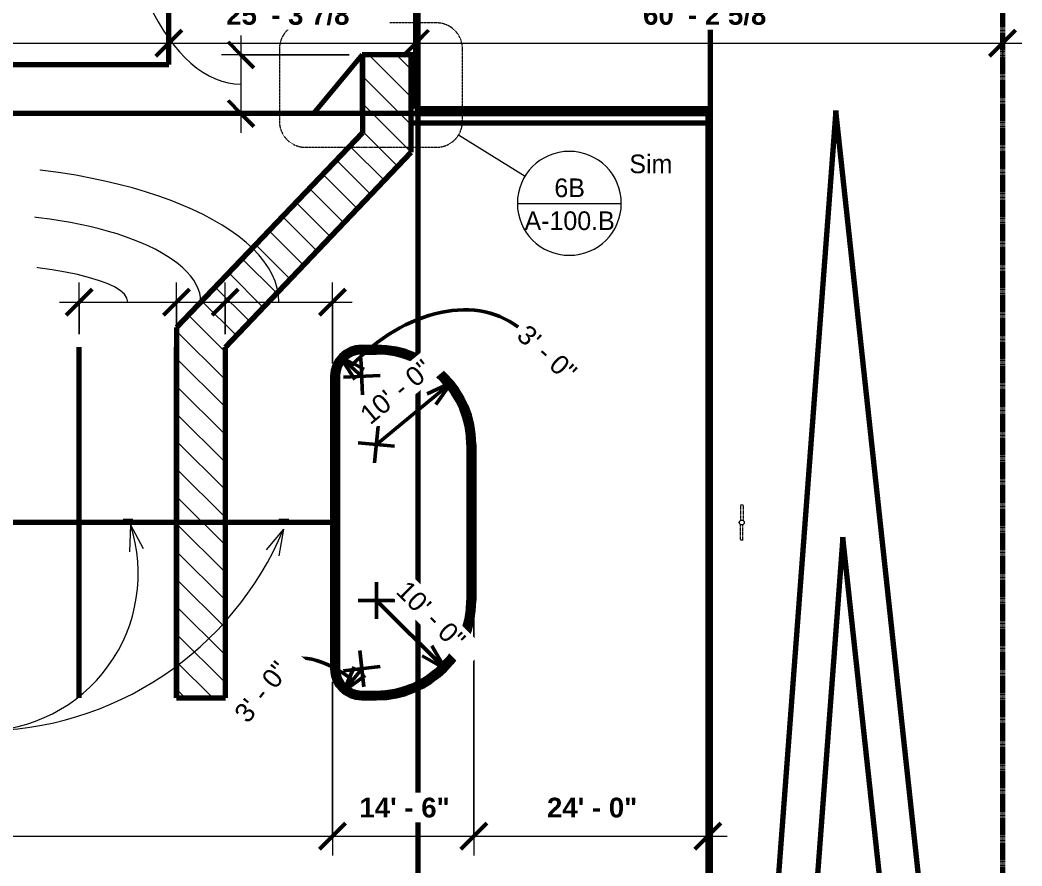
# Model space of a CAD drawing. Header units: inches. Extents: x 20001 to 27263, y -26025 to -18997.
# Drawn here: x 25798 to 27032, y -23879 to -22837 of the extents above; entities that cross this region are included whole.
import ezdxf

# ---------------------------------------------------------------- set-up
doc = ezdxf.new("R2010")
doc.units = ezdxf.units.IN
doc.header["$MEASUREMENT"] = 0
for name, pattern in [('Center 1_4_', [0.53125, 0.25, -0.09375, 0.09375, -0.09375]), ('Dash', [0.25, 0.125, -0.125]), ('Dash Dot 3_16_', [0.3125, 0.1875, -0.0625, 0, -0.0625]), ('Hidden', [0.28125, 0.1875, -0.09375])]:
    doc.linetypes.add(name, pattern=pattern)
for name, color, linetype, lineweight in [('A-ANNO-DIMS', 211, 'Continuous', 9), ('A-ANNO-DIMS-256', 211, 'Continuous', 9), ('A-ANNO-SYMB', 150, 'Continuous', 9), ('A-DETL', 90, 'Continuous', 70), ('A-DETL-GENF', 92, 'Continuous', 13), ('A-PROP-SBCK', 71, 'Hidden', 70), ('A-SITE-ROAD', 130, 'Continuous', 70), ('A-SITE-SWLK', 140, 'Continuous', 70), ('BMP', 80, 'Continuous', 70), ('C-TOPO', 7, 'Continuous', 13), ('Conc', 7, 'Continuous', 70), ('E-LITE-EQPM', 33, 'Continuous', 13), ('E-LITE-EQPM-HDLN', 30, 'Dash', 9), ('EOP-PR', 4, 'Continuous', 70), ('G-ANNO-TEXT', 231, 'Continuous', 9), ('PAINT', 190, 'Continuous', 70), ('PROP', 3, 'Center 1_4_', 70)]:
    doc.layers.add(name, color=color, linetype=linetype, lineweight=lineweight)
doc.styles.add('Arial_2', font='arial.ttf', dxfattribs={"height": 23.60479})
doc.styles.add('Arial_B', font='arialbd.ttf', dxfattribs={"height": 24.354149})
doc.styles.add('Century Gothic', font='GOTHIC.TTF', dxfattribs={"height": 22.993789})
doc.dimstyles.new('Arrow_-_3_32__Arial', dxfattribs={"dimscale": 12, "dimtxt": 24, "dimasz": 2.666667, "dimexe": 2, "dimexo": 0, "dimgap": 1.333333, "dimtad": 1, "dimjust": 3, "dimdec": 3, "dimrnd": 0.125, "dimzin": 1, "dimdsep": 46, "dimlunit": 4, "dimtxsty": 'Arial_2', "dimblk1": 'OPEN30', "dimblk2": 'OPEN30', "dimsah": 1, "dimcen": 0.09, "dimazin": 0, "dimtfac": 1, "dimtdec": 4, "dimtix": 1, "dimtmove": 0, "dimatfit": 2, "dimfxl": 1, "dimtvp": 1, "dimtfill": 1, "dimfrac": 2, "dimtolj": 1, "dimtzin": 0, "dimlwd": 50, "dimlwe": 50, "dimarcsym": 2})
doc.dimstyles.new('Arrow_-_3_32__Arial_1', dxfattribs={"dimscale": 12, "dimtxt": 24, "dimasz": 2.666667, "dimexe": 2, "dimexo": 0, "dimgap": 1.333333, "dimtad": 1, "dimjust": 3, "dimdec": 3, "dimrnd": 0.125, "dimzin": 1, "dimdsep": 46, "dimlunit": 4, "dimtxsty": 'Arial_2', "dimblk1": 'OPEN30', "dimblk2": 'OPEN30', "dimsah": 1, "dimcen": 0.09, "dimazin": 0, "dimtfac": 1, "dimtdec": 4, "dimtix": 1, "dimtmove": 0, "dimatfit": 2, "dimfxl": 1, "dimtvp": 1, "dimtfill": 1, "dimfrac": 2, "dimtolj": 1, "dimtzin": 0, "dimlwd": 50, "dimlwe": 50, "dimarcsym": 2})
doc.dimstyles.new('OD_Dimension', dxfattribs={"dimscale": 12, "dimtxt": 24, "dimasz": 2.666667, "dimexe": 2, "dimexo": 1.333333, "dimgap": 1.333333, "dimtad": 1, "dimdec": 3, "dimrnd": 0.125, "dimzin": 1, "dimdsep": 46, "dimlunit": 4, "dimtxsty": 'Arial_B', "dimblk1": 'OBLIQUE', "dimblk2": 'OBLIQUE', "dimsah": 1, "dimcen": 0.09, "dimdle": 2, "dimazin": 0, "dimtfac": 1, "dimtdec": 4, "dimtix": 1, "dimtmove": 1, "dimatfit": 3, "dimfxl": 1, "dimtvp": 1, "dimtfill": 1, "dimfrac": 2, "dimtolj": 1, "dimtzin": 0, "dimlwd": 13, "dimlwe": 13, "dimarcsym": 2})
doc.dimstyles.new('OD_Dimension_1', dxfattribs={"dimscale": 12, "dimtxt": 24, "dimasz": 2.666667, "dimexe": 2, "dimexo": 1.333333, "dimgap": 1.333333, "dimtad": 1, "dimdec": 3, "dimrnd": 0.125, "dimzin": 1, "dimdsep": 46, "dimlunit": 4, "dimtxsty": 'Arial_B', "dimblk1": 'OBLIQUE', "dimblk2": 'OBLIQUE', "dimsah": 1, "dimcen": 0.09, "dimdle": 2, "dimazin": 0, "dimtfac": 1, "dimtdec": 4, "dimtix": 1, "dimtmove": 0, "dimatfit": 3, "dimfxl": 1, "dimtvp": 1, "dimtfill": 1, "dimfrac": 2, "dimtolj": 1, "dimtzin": 0, "dimlwd": 13, "dimlwe": 13, "dimarcsym": 2})

# ---------------------------------------------------------------- blocks, each defined once
blk = doc.blocks.new('Lighting-Street_Cooper_Navion-Lumark_4-6-LED-Squares - The Caretaker LED-964008-Site Plan - Phase 1')
at = {"layer": 'E-LITE-EQPM'}
blk.add_line((-1.7, -10.7), (1.6, -10.7), dxfattribs=at)
at = {"layer": 'E-LITE-EQPM', "lineweight": 9}
blk.add_circle((0, -32.4), 3, dxfattribs=at)
at = {"layer": 'E-LITE-EQPM-HDLN'}
for p, q in [((-1.5, -10.7), (-1.5, -29.9)), ((1.5, -10.7), (1.5, -29.9))]:
    blk.add_line(p, q, dxfattribs=at)
blk = doc.blocks.new('DIMBLOCK1-Site Plan - Phase 1')
at = {"layer": 'A-ANNO-DIMS-256', "lineweight": 13}
for p, q in [((25870.5, -23224.1), (25870.5, -23160.6)), ((25990.5, -23224.1), (25990.5, -23160.6)), ((25846.5, -23184.6), (25990.5, -23184.6)), ((25870.5, -23184.6), (25870.5, -23224.1)), ((25990.5, -23184.6), (25990.5, -23224.1))]:
    blk.add_line(p, q, dxfattribs=at)
at = {"layer": 'A-ANNO-DIMS-256', "lineweight": 50}
for p, q in [((25870.5, -23184.6), (25886.5, -23168.6)), ((25990.5, -23184.6), (26006.5, -23168.6)), ((25870.5, -23184.6), (25854.5, -23200.6)), ((25990.5, -23184.6), (25974.5, -23200.6))]:
    blk.add_line(p, q, dxfattribs=at)
at = {"layer": 'A-ANNO-DIMS-256', "lineweight": 13}
blk.add_ellipse((25719, -23184.6), major_axis=(211.5, 0), ratio=0.226981, start_param=0, end_param=1.570796, dxfattribs=at)
at = {"layer": 'A-ANNO-DIMS-256', "color": 0, "lineweight": 13, "insert": (25253.9, -23124.5), "char_height": 24.354, "width": 558.171, "attachment_point": 1, "line_spacing_factor": 0.938532, "style": 'Arial_B', "bg_fill": 3, "box_fill_scale": 1.25, "bg_fill_color": 0, "bg_fill_transparency": 0}
blk.add_mtext('10\' - 0" (ACCESSIBLE STALL)', dxfattribs=at)
blk = doc.blocks.new('_Oblique')
at = {"color": 0, "linetype": 'ByBlock', "lineweight": -2}
blk.add_line((-0.5, -0.5), (0.5, 0.5), dxfattribs=at)
blk = doc.blocks.new('DIMBLOCK2-Site Plan - Phase 1')
at = {"layer": 'A-ANNO-DIMS-256', "lineweight": 13}
for p, q in [((25990.5, -23224.1), (25990.5, -23160.6)), ((26050.5, -23224.1), (26050.5, -23160.6)), ((25990.5, -23184.6), (26050.5, -23184.6)), ((25990.5, -23184.6), (25990.5, -23224.1)), ((26050.5, -23184.6), (26050.5, -23224.1))]:
    blk.add_line(p, q, dxfattribs=at)
at = {"layer": 'A-ANNO-DIMS-256', "lineweight": 50}
for p, q in [((25990.5, -23184.6), (26006.5, -23168.6)), ((26050.5, -23184.6), (26066.5, -23168.6)), ((25990.5, -23184.6), (25974.5, -23200.6)), ((26050.5, -23184.6), (26034.5, -23200.6))]:
    blk.add_line(p, q, dxfattribs=at)
at = {"layer": 'A-ANNO-DIMS-256', "lineweight": 13}
blk.add_ellipse((25736.6, -23184.6), major_axis=(283.9, 0), ratio=0.383149, start_param=0, end_param=1.570796, dxfattribs=at)
at = {"layer": 'A-ANNO-DIMS-256', "color": 0, "lineweight": 13, "insert": (25374, -23063.7), "char_height": 24.354, "width": 435.2, "attachment_point": 1, "line_spacing_factor": 0.938532, "style": 'Arial_B', "bg_fill": 3, "box_fill_scale": 1.25, "bg_fill_color": 0, "bg_fill_transparency": 0}
blk.add_mtext('5\' - 0" (ACCESS AISLE)', dxfattribs=at)
blk = doc.blocks.new('DIMBLOCK3-Site Plan - Phase 1')
at = {"layer": 'A-ANNO-DIMS-256', "lineweight": 13}
for p, q in [((26050.5, -23224.1), (26050.5, -23160.6)), ((26182.5, -23260.1), (26182.5, -23160.6)), ((26050.5, -23184.6), (26206.5, -23184.6)), ((26050.5, -23184.6), (26050.5, -23224.1)), ((26182.5, -23184.6), (26182.5, -23260.1))]:
    blk.add_line(p, q, dxfattribs=at)
at = {"layer": 'A-ANNO-DIMS-256', "lineweight": 50}
for p, q in [((26050.5, -23184.6), (26066.5, -23168.6)), ((26182.5, -23184.6), (26198.5, -23168.6)), ((26050.5, -23184.6), (26034.5, -23200.6)), ((26182.5, -23184.6), (26166.5, -23200.6))]:
    blk.add_line(p, q, dxfattribs=at)
at = {"layer": 'A-ANNO-DIMS-256', "lineweight": 13}
blk.add_ellipse((25707.2, -23184.6), major_axis=(409.3, 0), ratio=0.414213, start_param=0, end_param=1.570796, dxfattribs=at)
at = {"layer": 'A-ANNO-DIMS-256', "color": 0, "lineweight": 13, "insert": (25164.4, -23003), "char_height": 24.354, "width": 651.429, "attachment_point": 1, "line_spacing_factor": 0.938532, "style": 'Arial_B', "bg_fill": 3, "box_fill_scale": 1.25, "bg_fill_color": 0, "bg_fill_transparency": 0}
blk.add_mtext('11\' - 0" (VAN ACCESSIBLE STALL)', dxfattribs=at)
blk = doc.blocks.new('DIMBLOCK14-Site Plan - Phase 1')
at = {"layer": 'A-ANNO-DIMS-256', "lineweight": 13}
for p, q in [((23950.5, -23652.1), (23950.5, -23866.2)), ((23950.5, -23842.2), (23950.5, -23652.1)), ((26182.5, -23652.1), (26182.5, -23866.2)), ((26182.5, -23842.2), (26182.5, -23652.1)), ((23950.5, -23842.2), (26182.5, -23842.2))]:
    blk.add_line(p, q, dxfattribs=at)
at = {"layer": 'A-ANNO-DIMS-256', "lineweight": 50}
for p, q in [((23950.5, -23842.2), (23966.5, -23826.2)), ((26182.5, -23842.2), (26198.5, -23826.2)), ((23950.5, -23842.2), (23934.5, -23858.2)), ((26182.5, -23842.2), (26166.5, -23858.2))]:
    blk.add_line(p, q, dxfattribs=at)
at = {"layer": 'A-ANNO-DIMS-256', "color": 0, "lineweight": 13, "insert": (25003.5, -23795), "char_height": 24.35, "width": 151.314, "attachment_point": 1, "line_spacing_factor": 0.938532, "style": 'Arial_B', "bg_fill": 3, "box_fill_scale": 1.25, "bg_fill_color": 0, "bg_fill_transparency": 0}
blk.add_mtext('186\' - 0"', dxfattribs=at)
blk = doc.blocks.new('DIMBLOCK15-Site Plan - Phase 1')
at = {"layer": 'A-ANNO-DIMS-256', "lineweight": 13}
for p, q in [((26356.5, -23568.1), (26356.5, -23866.2)), ((26356.5, -23842.2), (26356.5, -23568.1)), ((26182.5, -23652.1), (26182.5, -23866.2)), ((26182.5, -23842.2), (26182.5, -23652.1)), ((26182.5, -23842.2), (26356.5, -23842.2))]:
    blk.add_line(p, q, dxfattribs=at)
at = {"layer": 'A-ANNO-DIMS-256', "lineweight": 50}
for p, q in [((26182.5, -23842.2), (26198.5, -23826.2)), ((26356.5, -23842.2), (26372.5, -23826.2)), ((26182.5, -23842.2), (26166.5, -23858.2)), ((26356.5, -23842.2), (26340.5, -23858.2))]:
    blk.add_line(p, q, dxfattribs=at)
at = {"layer": 'A-ANNO-DIMS-256', "color": 0, "lineweight": 13, "insert": (26215.6, -23795), "char_height": 24.35, "width": 129.371, "attachment_point": 1, "line_spacing_factor": 0.938532, "style": 'Arial_B', "bg_fill": 3, "box_fill_scale": 1.25, "bg_fill_color": 0, "bg_fill_transparency": 0}
blk.add_mtext('14\' - 6"', dxfattribs=at)
blk = doc.blocks.new('DIMBLOCK16-Site Plan - Phase 1')
at = {"layer": 'A-ANNO-DIMS-256', "lineweight": 13}
for p, q in [((26356.5, -23568.1), (26356.5, -23866.2)), ((26356.5, -23842.2), (26356.5, -23568.1)), ((26644.5, -23835.5), (26644.5, -23866.2)), ((26644.5, -23842.2), (26644.5, -23835.5)), ((26356.5, -23842.2), (26668.5, -23842.2))]:
    blk.add_line(p, q, dxfattribs=at)
at = {"layer": 'A-ANNO-DIMS-256', "lineweight": 50}
for p, q in [((26356.5, -23842.2), (26372.5, -23826.2)), ((26644.5, -23842.2), (26660.5, -23826.2)), ((26356.5, -23842.2), (26340.5, -23858.2)), ((26644.5, -23842.2), (26628.5, -23858.2))]:
    blk.add_line(p, q, dxfattribs=at)
at = {"layer": 'A-ANNO-DIMS-256', "color": 0, "lineweight": 13, "insert": (26446.6, -23795), "char_height": 24.35, "width": 129.371, "attachment_point": 1, "line_spacing_factor": 0.938532, "style": 'Arial_B', "bg_fill": 3, "box_fill_scale": 1.25, "bg_fill_color": 0, "bg_fill_transparency": 0}
blk.add_mtext('24\' - 0"', dxfattribs=at)
blk = doc.blocks.new('DIMBLOCK23-Site Plan - Phase 1')
at = {"layer": 'A-ANNO-DIMS-256', "lineweight": 50}
for p, q in [((26236.5, -23360.1), (26329, -23283.6)), ((26329, -23283.6), (26298.9, -23297.4)), ((26329, -23283.6), (26309.8, -23310.6)), ((26238.7, -23337.5), (26234.4, -23382.6)), ((26259, -23362.2), (26214, -23357.9))]:
    blk.add_line(p, q, dxfattribs=at)
blk.add_arc((26236.5, -23360.1), 120, 28.1268, 51.0451, dxfattribs=at)
at = {"layer": 'A-ANNO-DIMS-256', "color": 0, "lineweight": 50, "insert": (26213.8, -23318.4), "char_height": 23.6, "width": 122.289, "attachment_point": 1, "rotation": 39.5859, "line_spacing_factor": 0.938532, "style": 'Arial_2', "bg_fill": 3, "box_fill_scale": 1.25, "bg_fill_color": 0, "bg_fill_transparency": 0}
blk.add_mtext('10\' - 0"', dxfattribs=at)
blk = doc.blocks.new('_Open30')
at = {"color": 0, "linetype": 'ByBlock', "lineweight": -2}
for p, q in [((-1, 0.268), (0, 0)), ((0, 0), (-1, -0.268)), ((0, 0), (-1, 0))]:
    blk.add_line(p, q, dxfattribs=at)
blk = doc.blocks.new('DIMBLOCK24-Site Plan - Phase 1')
at = {"layer": 'A-ANNO-DIMS-256', "lineweight": 50}
for p, q in [((26218.5, -23276.1), (26191.9, -23251.8)), ((26191.9, -23251.8), (26221.3, -23267)), ((26191.9, -23251.8), (26209.8, -23279.7)), ((26217.5, -23253.5), (26219.6, -23298.7)), ((26195.9, -23277.1), (26241.1, -23275))]:
    blk.add_line(p, q, dxfattribs=at)
blk.add_arc((26218.5, -23276.1), 36, 99.4262, 175.8205, dxfattribs=at)
blk.add_ellipse((26297.8, -23348.4), major_axis=(117.7, 129), ratio=0.71794, start_param=0, end_param=1.570796, dxfattribs=at)
at = {"layer": 'A-ANNO-DIMS-256', "color": 0, "lineweight": 50, "insert": (26423.6, -23210.5), "char_height": 23.6, "width": 100.578, "attachment_point": 1, "rotation": 317.6234, "line_spacing_factor": 0.938532, "style": 'Arial_2', "bg_fill": 3, "box_fill_scale": 1.25, "bg_fill_color": 0, "bg_fill_transparency": 0}
blk.add_mtext('3\' - 0"', dxfattribs=at)
blk = doc.blocks.new('DIMBLOCK25-Site Plan - Phase 1')
at = {"layer": 'A-ANNO-DIMS-256', "lineweight": 50}
for p, q in [((26236.6, -23574.7), (26236.5, -23529.4)), ((26259.1, -23552), (26213.9, -23552.1)), ((26236.5, -23552.1), (26321.5, -23636.7)), ((26321.5, -23636.7), (26304.9, -23608.1)), ((26321.5, -23636.7), (26292.8, -23620.2))]:
    blk.add_line(p, q, dxfattribs=at)
blk.add_arc((26236.5, -23552.1), 120, 303.6618, 326.5801, dxfattribs=at)
at = {"layer": 'A-ANNO-DIMS-256', "color": 0, "lineweight": 50, "insert": (26275.8, -23525.4), "char_height": 23.6, "width": 122.289, "attachment_point": 1, "rotation": 315.121, "line_spacing_factor": 0.938532, "style": 'Arial_2', "bg_fill": 3, "box_fill_scale": 1.25, "bg_fill_color": 0, "bg_fill_transparency": 0}
blk.add_mtext('10\' - 0"', dxfattribs=at)
blk = doc.blocks.new('DIMBLOCK26-Site Plan - Phase 1')
at = {"layer": 'A-ANNO-DIMS-256', "lineweight": 50}
for p, q in [((26221, -23658.6), (26216, -23613.6)), ((26196, -23638.6), (26241, -23633.6)), ((26196, -23664.2), (26209.3, -23633.8)), ((26218.5, -23636.1), (26196, -23664.2)), ((26196, -23664.2), (26222.7, -23644.5))]:
    blk.add_line(p, q, dxfattribs=at)
blk.add_arc((26218.5, -23636.1), 36, 193.146, 269.5404, dxfattribs=at)
blk.add_ellipse((26182.7, -23680.9), major_axis=(-61.1, 48.9), ratio=0.503407, start_param=4.712389, end_param=6.283185, dxfattribs=at)
at = {"layer": 'A-ANNO-DIMS-256', "color": 0, "lineweight": 50, "insert": (26059.7, -23689.9), "char_height": 23.6, "width": 100.578, "attachment_point": 1, "rotation": 51.3432, "line_spacing_factor": 0.938532, "style": 'Arial_2', "bg_fill": 3, "box_fill_scale": 1.25, "bg_fill_color": 0, "bg_fill_transparency": 0}
blk.add_mtext('3\' - 0"', dxfattribs=at)
blk = doc.blocks.new('Drafting View - Callout Head-19020-Site Plan - Phase 1')
at = {"layer": 'A-ANNO-SYMB'}
blk.add_line((-0.25, 0), (0.25, 0), dxfattribs=at)
for start, end in [(360, 180), (180, 360)]:
    blk.add_arc((0, 0), 0.25, start, end, dxfattribs=at)
blk = doc.blocks.new('DIMBLOCK53-Site Plan - Phase 1')
at = {"layer": 'A-ANNO-DIMS-256', "lineweight": 13}
for p, q in [((26069.8, -22856.1), (26069.8, -22976.1)), ((26202.9, -22880.1), (26045.8, -22880.1)), ((26069.8, -22880.1), (26202.9, -22880.1)), ((26142.9, -22952.1), (26045.8, -22952.1)), ((26069.8, -22952.1), (26142.9, -22952.1))]:
    blk.add_line(p, q, dxfattribs=at)
at = {"layer": 'A-ANNO-DIMS-256', "lineweight": 50}
for p, q in [((26069.8, -22880.1), (26053.8, -22864.1)), ((26069.8, -22880.1), (26085.8, -22896.1)), ((26069.8, -22952.1), (26053.8, -22936.1)), ((26069.8, -22952.1), (26085.8, -22968.1))]:
    blk.add_line(p, q, dxfattribs=at)
at = {"layer": 'A-ANNO-DIMS-256', "lineweight": 13}
blk.add_ellipse((26069.8, -22577.1), major_axis=(0, 339), ratio=0.47483, start_param=1.570796, end_param=3.141593, dxfattribs=at)
at = {"layer": 'A-ANNO-DIMS-256', "color": 0, "lineweight": 13, "insert": (25915.7, -22690), "char_height": 24.354, "width": 378.514, "attachment_point": 1, "rotation": 90, "line_spacing_factor": 0.938532, "style": 'Arial_B', "bg_fill": 3, "box_fill_scale": 1.25, "bg_fill_color": 0, "bg_fill_transparency": 0}
blk.add_mtext('(1:12 RAMP SLOPE)', dxfattribs=at)
at = {"layer": 'A-ANNO-DIMS-256', "color": 0, "lineweight": 13, "insert": (25877.6, -22577.1), "char_height": 24.35, "width": 107.429, "attachment_point": 1, "rotation": 90, "line_spacing_factor": 0.938532, "style": 'Arial_B', "bg_fill": 3, "box_fill_scale": 1.25, "bg_fill_color": 0, "bg_fill_transparency": 0}
blk.add_mtext('6\' - 0"', dxfattribs=at)
blk = doc.blocks.new('DIMBLOCK73-Site Plan - Phase 1')
at = {"layer": 'A-ANNO-DIMS-256', "lineweight": 13}
for p, q in [((25981, -22820.4), (25981, -22889.8)), ((25981, -22865.8), (25981, -22820.4)), ((24244, -22859.1), (24244, -22889.8)), ((24244, -22865.8), (24244, -22859.1)), ((24244, -22865.8), (25981, -22865.8))]:
    blk.add_line(p, q, dxfattribs=at)
at = {"layer": 'A-ANNO-DIMS-256', "lineweight": 50}
for p, q in [((24244, -22865.8), (24260, -22849.8)), ((25981, -22865.8), (25997, -22849.8)), ((24244, -22865.8), (24228, -22881.8)), ((25981, -22865.8), (25965, -22881.8))]:
    blk.add_line(p, q, dxfattribs=at)
at = {"layer": 'A-ANNO-DIMS-256', "color": 0, "lineweight": 13, "insert": (25049.5, -22818.6), "char_height": 24.35, "width": 151.314, "attachment_point": 1, "line_spacing_factor": 0.938532, "style": 'Arial_B', "bg_fill": 3, "box_fill_scale": 1.25, "bg_fill_color": 0, "bg_fill_transparency": 0}
blk.add_mtext('144\' - 9"', dxfattribs=at)
blk = doc.blocks.new('DIMBLOCK74-Site Plan - Phase 1')
at = {"layer": 'A-ANNO-DIMS-256', "lineweight": 13}
for p, q in [((25981, -22820.4), (25981, -22889.8)), ((25981, -22865.8), (25981, -22820.4)), ((26284.9, -22859.1), (26284.9, -22889.8)), ((26284.9, -22865.8), (26284.9, -22859.1)), ((25981, -22865.8), (26284.9, -22865.8))]:
    blk.add_line(p, q, dxfattribs=at)
at = {"layer": 'A-ANNO-DIMS-256', "lineweight": 50}
for p, q in [((25981, -22865.8), (25997, -22849.8)), ((26284.9, -22865.8), (26300.9, -22849.8)), ((25981, -22865.8), (25965, -22881.8)), ((26284.9, -22865.8), (26268.9, -22881.8))]:
    blk.add_line(p, q, dxfattribs=at)
at = {"layer": 'A-ANNO-DIMS-256', "color": 0, "lineweight": 13, "insert": (26051.6, -22818.6), "char_height": 24.354, "width": 195.2, "attachment_point": 1, "line_spacing_factor": 0.938532, "style": 'Arial_B', "bg_fill": 3, "box_fill_scale": 1.25, "bg_fill_color": 0, "bg_fill_transparency": 0}
blk.add_mtext('25\' - 3 7/8"', dxfattribs=at)
blk = doc.blocks.new('DIMBLOCK75-Site Plan - Phase 1')
at = {"layer": 'A-ANNO-DIMS-256', "lineweight": 50}
for p, q in [((26284.9, -22865.8), (26300.9, -22849.8)), ((27007.5, -22865.8), (27023.5, -22849.8)), ((26284.9, -22865.8), (26268.9, -22881.8)), ((27007.5, -22865.8), (26991.5, -22881.8))]:
    blk.add_line(p, q, dxfattribs=at)
at = {"layer": 'A-ANNO-DIMS-256', "lineweight": 13}
for p, q in [((26284.9, -22859.1), (26284.9, -22889.8)), ((26284.9, -22865.8), (26284.9, -22859.1)), ((27007.5, -22859.1), (27007.5, -22889.8)), ((27007.5, -22865.8), (27007.5, -22859.1)), ((26284.9, -22865.8), (27031.5, -22865.8))]:
    blk.add_line(p, q, dxfattribs=at)
at = {"layer": 'A-ANNO-DIMS-256', "color": 0, "lineweight": 13, "insert": (26564.9, -22818.6), "char_height": 24.354, "width": 195.2, "attachment_point": 1, "line_spacing_factor": 0.938532, "style": 'Arial_B', "bg_fill": 3, "box_fill_scale": 1.25, "bg_fill_color": 0, "bg_fill_transparency": 0}
blk.add_mtext('60\' - 2 5/8"', dxfattribs=at)

msp = doc.modelspace()

# ---------------------------------------------------------------- hatches: boundary and pattern name
at = {"layer": 'A-DETL-GENF', "lineweight": 9}
h = msp.add_hatch(dxfattribs=at)
h.set_pattern_fill('FP_37', color=39, style=0, pattern_type=2)
h.set_pattern_definition([(135, (3812.608, -45030.024), (-16.970563, -16.970563), [])])
h.paths.add_polyline_path([(26050.5152, -23672.0675), (26050.5152, -23240.0675), (26279.4906, -23000.0675), (26279.4906, -22880.0675), (26219.4938, -22880.0675), (26219.4938, -22976.0334), (25990.5152, -23216.0368), (25990.5152, -23672.0675)], flags=0)

# ---------------------------------------------------------------- linework, layer by layer
at = {"layer": 'A-ANNO-SYMB', "linetype": 'Dash Dot 3_16_'}
for p, q in [((26310.5443, -22840.651), (26149.1182, -22840.651)), ((26117.1182, -22872.651), (26117.1182, -22961.8703)), ((26342.5443, -22961.8703), (26342.5443, -22872.651))]:
    msp.add_line(p, q, dxfattribs=at)
at = {"layer": 'A-ANNO-SYMB'}
msp.add_line((26337.7686, -22978.6882), (26419.6961, -23029.2991), dxfattribs=at)
at = {"layer": 'A-ANNO-SYMB', "linetype": 'Dash Dot 3_16_'}
for centre, start, end in [((26149.1182, -22872.651), 90, 180), ((26310.5443, -22872.651), 0, 90), ((26310.5443, -22961.8703), 270, 0)]:
    msp.add_arc(centre, 32, start, end, dxfattribs=at)
at = {"layer": 'A-DETL'}
for p, q in [((25924.5152, -23454.5675), (25936.5152, -23454.5675)), ((26116.5152, -23454.5675), (26128.5152, -23454.5675)), ((25936.5152, -23455.0675), (25924.5152, -23455.0675)), ((26128.5152, -23455.0675), (26116.5152, -23455.0675))]:
    msp.add_line(p, q, dxfattribs=at)
at = {"layer": 'A-PROP-SBCK'}
for p, q in [((26287.5152, -19438.1806), (26287.5152, -25779.8643)), ((26647.5152, -19438.1806), (26647.5152, -25801.3762))]:
    msp.add_line(p, q, dxfattribs=at)
at = {"layer": 'A-SITE-ROAD'}
for p, q in [((26218.8934, -22880.0675), (26158.8934, -22952.0675)), ((26219.4938, -22880.0675), (26218.8934, -22880.0675)), ((26218.8934, -22880.0675), (26218.8934, -22952.0675)), ((26279.4906, -22880.0675), (26219.4938, -22880.0675)), ((26284.8902, -22880.0675), (26279.4906, -22880.0675)), ((26158.8934, -22952.0675), (23703.9031, -22952.0675)), ((26219.4938, -22952.0675), (26158.8934, -22952.0675)), ((26278.8902, -22952.0675), (26219.4938, -22952.0675)), ((26218.5152, -23240.0675), (26236.5152, -23240.0675)), ((26218.5152, -23246.0675), (26236.5152, -23246.0675)), ((26182.5152, -23276.0675), (26182.5152, -23636.0675)), ((26188.5152, -23276.0675), (26188.5152, -23636.0675)), ((26350.5152, -23360.0675), (26350.5152, -23552.0675)), ((26356.5152, -23360.0675), (26356.5152, -23552.0675)), ((26218.5152, -23666.0675), (26236.5152, -23666.0675)), ((26218.5152, -23672.0675), (26236.5152, -23672.0675))]:
    msp.add_line(p, q, dxfattribs=at)
for centre, radius, start, end in [((26218.5152, -23276.0675), 36, 90, 180), ((26236.5152, -23360.0675), 120, 0, 90), ((26218.5152, -23276.0675), 30, 90, 180), ((26236.5152, -23360.0675), 114, 0, 90), ((26236.5152, -23552.0675), 120, 270, 0), ((26236.5152, -23552.0675), 114, 270, 0), ((26218.5152, -23636.0675), 36, 180, 270), ((26218.5152, -23636.0675), 30, 180, 270)]:
    msp.add_arc(centre, radius, start, end, dxfattribs=at)
at = {"layer": 'A-SITE-SWLK'}
for p, q in [((25981.0152, -22892.0675), (25981.0152, -22799.9278)), ((26284.8902, -22799.9278), (26284.8902, -22946.0675)), ((24244.0152, -22892.0675), (25981.0152, -22892.0675))]:
    msp.add_line(p, q, dxfattribs=at)
at = {"layer": 'BMP'}
for p, q in [((26802.3218, -22948.6077), (26686.9098, -24484.12)), ((26970.7751, -24504.3713), (26802.3218, -22948.6077)), ((26810.9519, -23474.2105), (26734.4354, -24492.2328)), ((26922.8068, -24507.2548), (26810.9519, -23474.2105))]:
    msp.add_line(p, q, dxfattribs=at)
at = {"layer": 'C-TOPO'}
for p, q in [((25981.0166, -22892.0669), (25981.0166, -22799.9278)), ((25981.0166, -22799.9278), (25981.0166, -22892.0669)), ((26284.8896, -22799.9278), (26284.8896, -22952.0669)), ((26284.8896, -22952.0669), (26284.8896, -22799.9278)), ((24244.0151, -22892.0669), (25981.0166, -22892.0669)), ((25981.0166, -22892.0669), (24244.0151, -22892.0669)), ((26686.9102, -24484.1206), (26802.3223, -22948.6084)), ((26802.3223, -22948.6084), (26686.9102, -24484.1206)), ((26802.3223, -22948.6084), (26970.7764, -24504.3706)), ((26970.7764, -24504.3706), (26802.3223, -22948.6084)), ((26219.4938, -22952.0669), (23703.9038, -22952.0669)), ((26219.4938, -22952.0669), (23703.9038, -22952.0669)), ((26279.4906, -22952.0669), (26219.4938, -22952.0669)), ((26279.4906, -22952.0669), (26219.4938, -22952.0669)), ((26644.5146, -22952.0669), (26279.4906, -22952.0669)), ((26284.8896, -22952.0669), (26279.4906, -22952.0669)), ((26284.8896, -22952.0669), (26644.5146, -22952.0669)), ((26644.5146, -22952.0669), (26644.5146, -24380.0669)), ((26644.5146, -24380.0669), (26644.5146, -22952.0669))]:
    msp.add_line(p, q, dxfattribs=at)
at = {"layer": 'Conc'}
for p, q in [((26278.8902, -22880.0675), (26278.8902, -22964.0675)), ((26279.4906, -22964.0675), (26278.8902, -22964.0675)), ((26644.5152, -22964.0675), (26279.4906, -22964.0675))]:
    msp.add_line(p, q, dxfattribs=at)
at = {"layer": 'EOP-PR'}
for p, q in [((26284.8902, -22946.0675), (26644.5152, -22946.0675)), ((26644.5152, -22946.0675), (26644.5152, -24380.0675)), ((26278.8902, -22952.0675), (26279.4906, -22952.0675)), ((26279.4906, -22952.0675), (26644.5152, -22952.0675))]:
    msp.add_line(p, q, dxfattribs=at)
at = {"layer": 'G-ANNO-TEXT', "color": 137}
for p, q in [((25933.6141, -23458.9235), (25932.6883, -23492.0394)), ((25933.6141, -23458.9235), (25949.3703, -23488.0656)), ((26122.0435, -23464.4214), (26100.8025, -23489.8446)), ((26122.0435, -23464.4214), (26116.3599, -23497.0591))]:
    msp.add_line(p, q, dxfattribs=at)
at = {"layer": 'PAINT'}
for p, q in [((26279.4906, -22880.0675), (26219.4938, -22880.0675)), ((26219.4938, -22880.0675), (26219.4938, -22976.0334)), ((26279.4906, -23000.0675), (26279.4906, -22880.0675)), ((26219.4938, -22976.0334), (25990.5152, -23216.0368)), ((26050.5152, -23240.0675), (26279.4906, -23000.0675)), ((25990.5152, -23216.0368), (25990.5152, -23672.0675)), ((25870.5152, -23456.0675), (25870.5152, -23240.0675)), ((25990.5152, -23672.0675), (25990.5152, -23240.0675)), ((26050.5152, -23672.0675), (26050.5152, -23240.0675)), ((26050.5152, -23672.0675), (26050.5152, -23240.0675)), ((25990.5152, -23456.0675), (25532.6792, -23456.0675)), ((25870.5152, -23672.0675), (25870.5152, -23456.0675)), ((26050.5152, -23456.0675), (25990.5152, -23456.0675)), ((26182.5152, -23456.0675), (26050.5152, -23456.0675)), ((25990.5152, -23672.0675), (26050.5152, -23672.0675))]:
    msp.add_line(p, q, dxfattribs=at)
at = {"layer": 'PROP'}
msp.add_line((27007.5152, -19198.1806), (27007.5152, -25943.1022), dxfattribs=at)

# ---------------------------------------------------------------- block references
at = {"layer": 'A-ANNO-SYMB', "xscale": 255.9999999999999, "yscale": 255.9999999999999, "zscale": 255.9999999999999}
msp.add_blockref('Drafting View - Callout Head-19020-Site Plan - Phase 1', (26474.1446, -23062.9348), dxfattribs=at)
at = {"layer": 'E-LITE-EQPM'}
msp.add_blockref('Lighting-Street_Cooper_Navion-Lumark_4-6-LED-Squares - The Caretaker LED-964008-Site Plan - Phase 1', (26686.563, -23423.6283), dxfattribs=at)
at = {"layer": 'E-LITE-EQPM', "rotation": 180}
msp.add_blockref('Lighting-Street_Cooper_Navion-Lumark_4-6-LED-Squares - The Caretaker LED-964008-Site Plan - Phase 1', (26686.4675, -23488.5066), dxfattribs=at)

# ---------------------------------------------------------------- texts
at = {"layer": 'A-ANNO-SYMB', "char_height": 22.99379, "line_spacing_factor": 0.984117, "style": 'Century Gothic'}
for s, insert, width, attachment_point in [('Sim', (26548.0433, -23002.8375), 61.632, 1), ('6B', (26474.5137, -23032.2931), 42.624, 2), ('A-100.B', (26474.5137, -23072.8057), 135.648, 2)]:
    msp.add_mtext(s, dxfattribs=dict(at, insert=insert, width=width, attachment_point=attachment_point))

# ---------------------------------------------------------------- next in the draw order: dimensions: what is measured, and where the dimension line sits
at = {"layer": 'A-ANNO-DIMS', "lineweight": 13}
dim = msp.add_linear_dim(base=(25990.5152, -23184.6476), p1=(25870.5152, -23240.0675), p2=(25990.5152, -23240.0675), dimstyle='OD_Dimension', override={"dimpost": '<>(ACCESSIBLE STALL)', "dimfxl": 120}, dxfattribs=at)
dim.commit()
dim.dimension.update_dxf_attribs({"geometry": 'DIMBLOCK1-Site Plan - Phase 1', "text_midpoint": (25532.9682, -23140.7158), "dimtype": 160})
dim = msp.add_linear_dim(base=(26182.5152, -23842.1614), p1=(23950.5152, -23636.0675), p2=(26182.5152, -23636.0675), dimstyle='OD_Dimension_1', override={"dimpost": '<>', "dimfxl": 2232}, dxfattribs=at)
dim.commit()
dim.dimension.update_dxf_attribs({"geometry": 'DIMBLOCK14-Site Plan - Phase 1', "text_midpoint": (25066.5152, -23813.7185)})

# ---------------------------------------------------------------- next in the draw order: linework, layer by layer
at = {"layer": 'G-ANNO-TEXT', "color": 137}
msp.add_arc((25749.6928, -23519.1828), 193.5414, 270, 18.140685, dxfattribs=at)

# ---------------------------------------------------------------- next in the draw order: dimensions: what is measured, and where the dimension line sits
at = {"layer": 'A-ANNO-DIMS', "lineweight": 13}
dim = msp.add_linear_dim(base=(26050.5152, -23184.6476), p1=(25990.5152, -23240.0675), p2=(26050.5152, -23240.0675), dimstyle='OD_Dimension', override={"dimpost": '<>(ACCESS AISLE)', "dimfxl": 60}, dxfattribs=at)
dim.commit()
dim.dimension.update_dxf_attribs({"geometry": 'DIMBLOCK2-Site Plan - Phase 1', "text_midpoint": (25591.5812, -23079.9564), "dimtype": 160})
dim = msp.add_linear_dim(base=(26356.5152, -23842.1614), p1=(26182.5152, -23636.0675), p2=(26356.5152, -23552.0675), dimstyle='OD_Dimension_1', override={"dimpost": '<>', "dimfxl": 193.214906}, dxfattribs=at)
dim.commit()
dim.dimension.update_dxf_attribs({"geometry": 'DIMBLOCK15-Site Plan - Phase 1', "text_midpoint": (26269.5152, -23813.7268)})

# ---------------------------------------------------------------- next in the draw order: dimensions: what is measured, and where the dimension line sits
dim = msp.add_linear_dim(base=(26182.5152, -23184.6476), p1=(26050.5152, -23240.0675), p2=(26182.5152, -23276.0675), dimstyle='OD_Dimension', override={"dimpost": '<>(VAN ACCESSIBLE STALL)', "dimfxl": 136.821051}, dxfattribs=at)
dim.commit()
dim.dimension.update_dxf_attribs({"geometry": 'DIMBLOCK3-Site Plan - Phase 1', "text_midpoint": (25490.1068, -23019.197), "dimtype": 160})
dim = msp.add_linear_dim(base=(26644.5152, -23842.1614), p1=(26356.5152, -23552.0675), p2=(26644.5152, -23819.5339), dimstyle='OD_Dimension_1', override={"dimpost": '<>', "dimfxl": 393.042372}, dxfattribs=at)
dim.commit()
dim.dimension.update_dxf_attribs({"geometry": 'DIMBLOCK16-Site Plan - Phase 1', "text_midpoint": (26500.5152, -23813.7268)})

# ---------------------------------------------------------------- next in the draw order: linework, layer by layer
at = {"layer": 'A-ANNO-SYMB', "linetype": 'Dash Dot 3_16_'}
msp.add_line((26149.1182, -22993.8703), (26310.5443, -22993.8703), dxfattribs=at)
msp.add_arc((26149.1182, -22961.8703), 32, 180, 270, dxfattribs=at)

# ---------------------------------------------------------------- next in the draw order: dimensions: what is measured, and where the dimension line sits
at = {"layer": 'A-ANNO-DIMS', "lineweight": 50}
for center, mpoint, picture, middle in [((26236.5152, -23360.0675), (26328.9956, -23283.5993), 'DIMBLOCK23-Site Plan - Phase 1', (26252.549, -23310.4103)), ((26236.5152, -23552.0675), (26321.547, -23636.7409), 'DIMBLOCK25-Site Plan - Phase 1', (26287.4874, -23563.2368))]:
    dim = msp.add_radius_dim(center=center, mpoint=mpoint, dimstyle='Arrow_-_3_32__Arial_1', override={"dimpost": '<>'}, dxfattribs=at)
    dim.commit()
    dim.dimension.update_dxf_attribs({"geometry": picture, "text_midpoint": middle})

# ---------------------------------------------------------------- next in the draw order: dimensions: what is measured, and where the dimension line sits
at = {"layer": 'A-ANNO-DIMS', "lineweight": 13}
dim = msp.add_linear_dim(base=(26069.7839, -22952.0675), p1=(26218.8934, -22880.0675), p2=(26158.8934, -22952.0675), angle=90, text='<>\\X(1:12 RAMP SLOPE)', dimstyle='OD_Dimension', override={"dimpost": '<>', "dimfxl": 93.722996}, dxfattribs=at)
dim.commit()
dim.dimension.update_dxf_attribs({"geometry": 'DIMBLOCK53-Site Plan - Phase 1', "text_midpoint": (25910.0768, -22577.0664), "dimtype": 160, "text_rotation": 90})
at = {"layer": 'A-ANNO-DIMS', "lineweight": 50}
for center, mpoint, picture, middle in [((26218.5152, -23276.0675), (26191.9209, -23251.8034), 'DIMBLOCK24-Site Plan - Phase 1', (26224.1306, -23243.2067)), ((26218.5152, -23636.0675), (26196.0277, -23664.1799), 'DIMBLOCK26-Site Plan - Phase 1', (26185.3593, -23632.5959))]:
    dim = msp.add_radius_dim(center=center, mpoint=mpoint, dimstyle='Arrow_-_3_32__Arial', override={"dimpost": '<>'}, dxfattribs=at)
    dim.commit()
    dim.dimension.update_dxf_attribs({"geometry": picture, "text_midpoint": middle})

# ---------------------------------------------------------------- next in the draw order: linework, layer by layer
at = {"layer": 'G-ANNO-TEXT', "color": 137}
msp.add_arc((25749.6928, -23309.3873), 403.3369, 270, 337.3948215, dxfattribs=at)

# ---------------------------------------------------------------- next in the draw order: dimensions: what is measured, and where the dimension line sits
at = {"layer": 'A-ANNO-DIMS', "lineweight": 13}
dim = msp.add_linear_dim(base=(25981.0152, -22865.7747), p1=(24244.0152, -22843.1473), p2=(25981.0152, -22804.4278), dimstyle='OD_Dimension_1', override={"dimpost": '<>', "dimfxl": 1737.431495}, dxfattribs=at)
dim.commit()
dim.dimension.update_dxf_attribs({"geometry": 'DIMBLOCK73-Site Plan - Phase 1', "text_midpoint": (25112.5152, -22837.3319)})

# ---------------------------------------------------------------- next in the draw order: dimensions: what is measured, and where the dimension line sits
dim = msp.add_linear_dim(base=(26284.8902, -22865.7747), p1=(25981.0152, -22804.4278), p2=(26284.8902, -22843.1473), dimstyle='OD_Dimension_1', override={"dimpost": '<>', "dimfxl": 306.331872}, dxfattribs=at)
dim.commit()
dim.dimension.update_dxf_attribs({"geometry": 'DIMBLOCK74-Site Plan - Phase 1', "text_midpoint": (26132.9527, -22837.174)})

# ---------------------------------------------------------------- next in the draw order: dimensions: what is measured, and where the dimension line sits
dim = msp.add_linear_dim(base=(27007.5152, -22865.7747), p1=(26284.8902, -22843.1473), p2=(27007.5152, -22843.1473), dimstyle='OD_Dimension_1', override={"dimpost": '<>', "dimfxl": 722.625}, dxfattribs=at)
dim.commit()
dim.dimension.update_dxf_attribs({"geometry": 'DIMBLOCK75-Site Plan - Phase 1', "text_midpoint": (26646.2027, -22837.174)})

doc.saveas('drawing.dxf')
